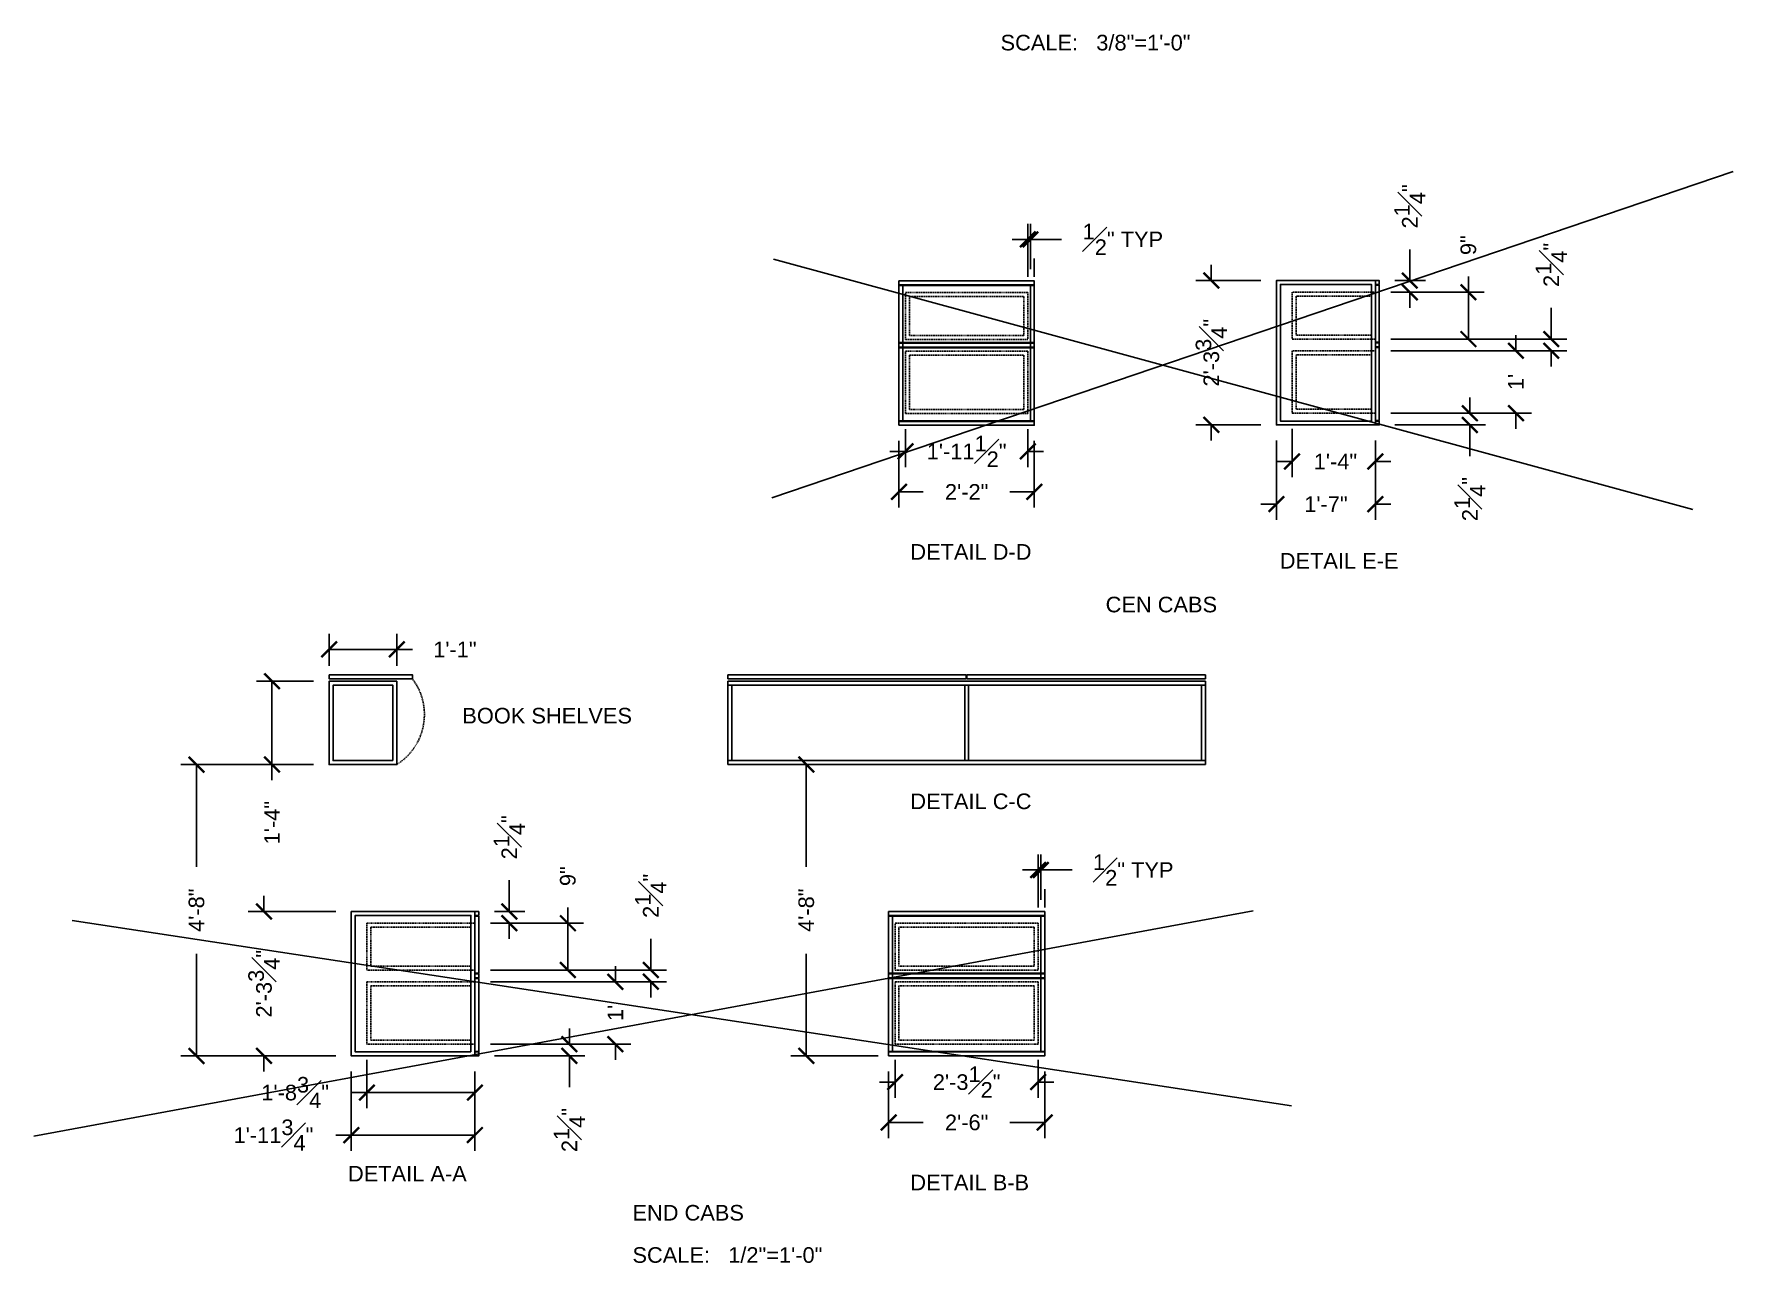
# Model space of a CAD drawing. Header units: inches. Extents: x -279 to 1033, y -836 to 289.
# Drawn here: x 458.7 to 785.2, y -507.2 to -270.9 of the extents above; entities that cross this region are included whole.
import ezdxf

# ---------------------------------------------------------------- set-up
doc = ezdxf.new("R2010")
doc.units = ezdxf.units.IN
doc.header["$LTSCALE"] = 0.5
doc.header["$MEASUREMENT"] = 0
doc.header["$PDMODE"] = 34
doc.linetypes.add('HIDDEN', pattern=[0.375, 0.25, -0.125])
doc.layers.get('0').update_dxf_attribs({"color": 1})
for name, color, linetype in [('Cabinets', 40, 'Continuous'), ('Cabinets_Hid', 160, 'HIDDEN'), ('Dim', 33, 'Continuous'), ('Hid', 3, 'HIDDEN'), ('Text', 30, 'Continuous')]:
    doc.layers.add(name, color=color, linetype=linetype)
doc.styles.add('Arial', font='ARIAL.TTF')
doc.styles.get("Standard").update_dxf_attribs({"font": 'simplex.shx'})
doc.dimstyles.get("Standard").update_dxf_attribs({"dimtxt": 0.18, "dimasz": 0.18, "dimexe": 0.0625, "dimexo": 0.0625, "dimgap": 0.09, "dimtad": 0, "dimtih": 1, "dimtoh": 1, "dimdec": 4, "dimzin": 0, "dimdsep": 46, "dimtxsty": 'Standard', "dimcen": 0.09, "dimclrt": 92, "dimadec": 0, "dimazin": 0, "dimtfac": 1, "dimtdec": 4, "dimtofl": 0, "dimtmove": 0, "dimatfit": 3, "dimfxl": 0, "dimtolj": 1, "dimtzin": 0, "dimarcsym": 0})

# ---------------------------------------------------------------- blocks, each defined once
blk = doc.blocks.new('_ArchTick')
at = {"color": 0, "linetype": 'ByBlock', "const_width": 0.15}
blk.add_lwpolyline([(-0.5, -0.5), (0.5, 0.5)], dxfattribs=at)
blk = doc.blocks.new('*D23')
at = {"layer": 'Defpoints', "color": 0}
for p in [(519.69, -439.6), (502.9, -467.35), (519.69, -467.35)]:
    blk.add_point(p, dxfattribs=at)
at = {"layer": 'Dim', "color": 0, "lineweight": -2}
for p, q in [((502.9, -439.6), (502.9, -436.6)), ((516.69, -439.6), (499.9, -439.6)), ((516.69, -467.35), (499.9, -467.35)), ((502.9, -467.35), (502.9, -470.35))]:
    blk.add_line(p, q, dxfattribs=at)
at = {"layer": 'Dim', "color": 0, "lineweight": -2, "xscale": 3, "yscale": 3, "zscale": 3}
for p, rotation in [((502.9, -439.6), 270), ((502.9, -467.35), 90)]:
    blk.add_blockref('_ArchTick', p, dxfattribs=dict(at, rotation=rotation))
at = {"layer": 'Dim', "color": 92, "insert": (502.9, -453.48), "char_height": 3, "attachment_point": 5, "rotation": 90, "style": 'Arial'}
blk.add_mtext('\\A1;2\'-3{\\H1.000000x;\\S3#4;}"', dxfattribs=at)
blk = doc.blocks.new('*D24')
at = {"layer": 'Defpoints', "color": 0}
for p in [(519.69, -467.35), (543.44, -467.35), (543.44, -482.58)]:
    blk.add_point(p, dxfattribs=at)
at = {"layer": 'Dim', "color": 0, "lineweight": -2}
for p, q in [((519.69, -470.35), (519.69, -485.58)), ((543.44, -470.35), (543.44, -485.58)), ((519.69, -482.58), (516.69, -482.58)), ((543.44, -482.58), (519.69, -482.58))]:
    blk.add_line(p, q, dxfattribs=at)
at = {"layer": 'Dim', "color": 0, "lineweight": -2, "xscale": 3, "yscale": 3, "zscale": 3, "rotation": 180}
blk.add_blockref('_ArchTick', (519.69, -482.58), dxfattribs=at)
at = {"layer": 'Dim', "color": 0, "lineweight": -2, "xscale": 3, "yscale": 3, "zscale": 3}
blk.add_blockref('_ArchTick', (543.44, -482.58), dxfattribs=at)
at = {"layer": 'Dim', "color": 92, "insert": (504.73, -482.58), "char_height": 3, "attachment_point": 5, "style": 'Arial'}
blk.add_mtext('\\A1;1\'-11{\\H1.000000x;\\S3#4;}"', dxfattribs=at)
blk = doc.blocks.new('*D25')
at = {"layer": 'Defpoints', "color": 0}
for p in [(543.44, -465.1), (561.6, -465.1), (544.19, -467.35)]:
    blk.add_point(p, dxfattribs=at)
at = {"layer": 'Dim', "color": 0, "lineweight": -2}
for p, q in [((561.6, -465.1), (561.6, -462.1)), ((546.44, -465.1), (564.6, -465.1)), ((547.19, -467.35), (564.6, -467.35)), ((561.6, -467.35), (561.6, -473.35))]:
    blk.add_line(p, q, dxfattribs=at)
at = {"layer": 'Dim', "color": 0, "lineweight": -2, "xscale": 3, "yscale": 3, "zscale": 3}
for p, rotation in [((561.6, -465.1), 270), ((561.6, -467.35), 90)]:
    blk.add_blockref('_ArchTick', p, dxfattribs=dict(at, rotation=rotation))
at = {"layer": 'Dim', "color": 92, "insert": (561.6, -481.61), "char_height": 3, "attachment_point": 5, "rotation": 90, "style": 'Arial'}
blk.add_mtext('\\A1;2{\\H1.000000x;\\S1#4;}"', dxfattribs=at)
blk = doc.blocks.new('*D26')
at = {"layer": 'Defpoints', "color": 0}
for p in [(543.44, -453.1), (543.44, -465.1), (570.44, -465.1)]:
    blk.add_point(p, dxfattribs=at)
at = {"layer": 'Dim', "color": 0, "lineweight": -2}
for p, q in [((570.44, -453.1), (570.44, -450.1)), ((546.44, -453.1), (573.44, -453.1)), ((546.44, -465.1), (573.44, -465.1)), ((570.44, -465.1), (570.44, -468.1))]:
    blk.add_line(p, q, dxfattribs=at)
at = {"layer": 'Dim', "color": 0, "lineweight": -2, "xscale": 3, "yscale": 3, "zscale": 3}
for p, rotation in [((570.44, -453.1), 270), ((570.44, -465.1), 90)]:
    blk.add_blockref('_ArchTick', p, dxfattribs=dict(at, rotation=rotation))
at = {"layer": 'Dim', "color": 92, "insert": (570.44, -459.1), "char_height": 3, "attachment_point": 5, "rotation": 90, "style": 'Arial'}
blk.add_mtext("\\A1;1'", dxfattribs=at)
blk = doc.blocks.new('*D27')
at = {"layer": 'Defpoints', "color": 0}
for p in [(543.44, -450.85), (543.44, -453.1), (577.24, -453.1)]:
    blk.add_point(p, dxfattribs=at)
at = {"layer": 'Dim', "color": 0, "lineweight": -2}
for p, q in [((577.24, -450.85), (577.24, -444.85)), ((546.44, -450.85), (580.24, -450.85)), ((546.44, -453.1), (580.24, -453.1)), ((577.24, -453.1), (577.24, -456.1))]:
    blk.add_line(p, q, dxfattribs=at)
at = {"layer": 'Dim', "color": 0, "lineweight": -2, "xscale": 3, "yscale": 3, "zscale": 3}
for p, rotation in [((577.24, -450.85), 270), ((577.24, -453.1), 90)]:
    blk.add_blockref('_ArchTick', p, dxfattribs=dict(at, rotation=rotation))
at = {"layer": 'Dim', "color": 92, "insert": (577.24, -436.59), "char_height": 3, "attachment_point": 5, "rotation": 90, "style": 'Arial'}
blk.add_mtext('\\A1;2{\\H1.000000x;\\S1#4;}"', dxfattribs=at)
blk = doc.blocks.new('*D28')
at = {"layer": 'Defpoints', "color": 0}
for p in [(543.44, -441.85), (561.31, -441.85), (543.44, -450.85)]:
    blk.add_point(p, dxfattribs=at)
at = {"layer": 'Dim', "color": 0, "lineweight": -2}
for p, q in [((561.31, -441.85), (561.31, -438.85)), ((546.44, -441.85), (564.31, -441.85)), ((561.31, -450.85), (561.31, -441.85)), ((546.44, -450.85), (564.31, -450.85))]:
    blk.add_line(p, q, dxfattribs=at)
at = {"layer": 'Dim', "color": 0, "lineweight": -2, "xscale": 3, "yscale": 3, "zscale": 3}
for p, rotation in [((561.31, -441.85), 90), ((561.31, -450.85), 270)]:
    blk.add_blockref('_ArchTick', p, dxfattribs=dict(at, rotation=rotation))
at = {"layer": 'Dim', "color": 92, "insert": (561.31, -432.81), "char_height": 3, "attachment_point": 5, "rotation": 90, "style": 'Arial'}
blk.add_mtext('\\A1;9"', dxfattribs=at)
blk = doc.blocks.new('*D29')
at = {"layer": 'Defpoints', "color": 0}
for p in [(544.19, -439.6), (550.05, -439.6), (543.44, -441.85)]:
    blk.add_point(p, dxfattribs=at)
at = {"layer": 'Dim', "color": 0, "lineweight": -2}
for p, q in [((550.05, -439.6), (550.05, -433.6)), ((547.19, -439.6), (553.05, -439.6)), ((546.44, -441.85), (553.05, -441.85)), ((550.05, -441.85), (550.05, -444.85))]:
    blk.add_line(p, q, dxfattribs=at)
at = {"layer": 'Dim', "color": 0, "lineweight": -2, "xscale": 3, "yscale": 3, "zscale": 3}
for p, rotation in [((550.05, -439.6), 270), ((550.05, -441.85), 90)]:
    blk.add_blockref('_ArchTick', p, dxfattribs=dict(at, rotation=rotation))
at = {"layer": 'Dim', "color": 92, "insert": (550.05, -425.34), "char_height": 3, "attachment_point": 5, "rotation": 90, "style": 'Arial'}
blk.add_mtext('\\A1;2{\\H1.000000x;\\S1#4;}"', dxfattribs=at)
blk = doc.blocks.new('*D30')
at = {"layer": 'Defpoints', "color": 0}
for p in [(522.69, -465.1), (543.44, -467.35), (522.69, -474.4)]:
    blk.add_point(p, dxfattribs=at)
at = {"layer": 'Dim', "color": 0, "lineweight": -2}
for p, q in [((522.69, -468.1), (522.69, -477.4)), ((543.44, -470.35), (543.44, -477.4)), ((522.69, -474.4), (519.69, -474.4)), ((543.44, -474.4), (522.69, -474.4))]:
    blk.add_line(p, q, dxfattribs=at)
at = {"layer": 'Dim', "color": 0, "lineweight": -2, "xscale": 3, "yscale": 3, "zscale": 3, "rotation": 180}
blk.add_blockref('_ArchTick', (522.69, -474.4), dxfattribs=at)
at = {"layer": 'Dim', "color": 0, "lineweight": -2, "xscale": 3, "yscale": 3, "zscale": 3}
blk.add_blockref('_ArchTick', (543.44, -474.4), dxfattribs=at)
at = {"layer": 'Dim', "color": 92, "insert": (508.9, -474.4), "char_height": 3, "attachment_point": 5, "style": 'Arial'}
blk.add_mtext('\\A1;1\'-8{\\H1.000000x;\\S3#4;}"', dxfattribs=at)
blk = doc.blocks.new('*D34')
at = {"layer": 'Defpoints', "color": 0}
for p in [(622.94, -467.35), (652.94, -467.35), (622.94, -480.16)]:
    blk.add_point(p, dxfattribs=at)
at = {"layer": 'Dim', "color": 0, "lineweight": -2}
for p, q in [((622.94, -470.35), (622.94, -483.16)), ((652.94, -470.35), (652.94, -483.16)), ((622.94, -480.16), (629.6, -480.16)), ((652.94, -480.16), (646.27, -480.16))]:
    blk.add_line(p, q, dxfattribs=at)
at = {"layer": 'Dim', "color": 0, "lineweight": -2, "xscale": 3, "yscale": 3, "zscale": 3, "rotation": 180}
blk.add_blockref('_ArchTick', (622.94, -480.16), dxfattribs=at)
at = {"layer": 'Dim', "color": 0, "lineweight": -2, "xscale": 3, "yscale": 3, "zscale": 3}
blk.add_blockref('_ArchTick', (652.94, -480.16), dxfattribs=at)
at = {"layer": 'Dim', "color": 92, "insert": (637.94, -480.16), "char_height": 3, "attachment_point": 5, "style": 'Arial'}
blk.add_mtext('\\A1;2\'-6"', dxfattribs=at)
blk = doc.blocks.new('*D35')
at = {"layer": 'Defpoints', "color": 0}
for p in [(624.19, -465.1), (651.69, -465.1), (651.69, -472.39)]:
    blk.add_point(p, dxfattribs=at)
at = {"layer": 'Dim', "color": 0, "lineweight": -2}
for p, q in [((624.19, -468.1), (624.19, -475.39)), ((651.69, -468.1), (651.69, -475.39)), ((624.19, -472.39), (621.19, -472.39)), ((651.69, -472.39), (654.69, -472.39))]:
    blk.add_line(p, q, dxfattribs=at)
at = {"layer": 'Dim', "color": 0, "lineweight": -2, "xscale": 3, "yscale": 3, "zscale": 3}
blk.add_blockref('_ArchTick', (624.19, -472.39), dxfattribs=at)
at = {"layer": 'Dim', "color": 0, "lineweight": -2, "xscale": 3, "yscale": 3, "zscale": 3, "rotation": 180}
blk.add_blockref('_ArchTick', (651.69, -472.39), dxfattribs=at)
at = {"layer": 'Dim', "color": 92, "insert": (637.94, -472.39), "char_height": 3, "attachment_point": 5, "style": 'Arial'}
blk.add_mtext('\\A1;2\'-3{\\H1.000000x;\\S1#2;}"', dxfattribs=at)
blk = doc.blocks.new('*D37')
at = {"layer": 'Defpoints', "color": 0}
for p in [(515.44, -411.35), (489.95, -467.35), (519.69, -467.35)]:
    blk.add_point(p, dxfattribs=at)
at = {"layer": 'Dim', "color": 0, "lineweight": -2}
for p, q in [((512.44, -411.35), (486.95, -411.35)), ((489.95, -411.35), (489.95, -430.99)), ((489.95, -467.35), (489.95, -447.72)), ((516.69, -467.35), (486.95, -467.35))]:
    blk.add_line(p, q, dxfattribs=at)
at = {"layer": 'Dim', "color": 0, "lineweight": -2, "xscale": 3, "yscale": 3, "zscale": 3}
for p, rotation in [((489.95, -411.35), 90), ((489.95, -467.35), 270)]:
    blk.add_blockref('_ArchTick', p, dxfattribs=dict(at, rotation=rotation))
at = {"layer": 'Dim', "color": 92, "insert": (489.95, -439.35), "char_height": 3, "attachment_point": 5, "rotation": 90, "style": 'Arial'}
blk.add_mtext('\\A1;4\'-8"', dxfattribs=at)
blk = doc.blocks.new('*D38')
at = {"layer": 'Defpoints', "color": 0}
for p in [(515.44, -395.35), (504.45, -411.35), (515.44, -411.35)]:
    blk.add_point(p, dxfattribs=at)
at = {"layer": 'Dim', "color": 0, "lineweight": -2}
for p, q in [((512.44, -395.35), (501.45, -395.35)), ((504.45, -395.35), (504.45, -411.35)), ((512.44, -411.35), (501.45, -411.35)), ((504.45, -411.35), (504.45, -414.35))]:
    blk.add_line(p, q, dxfattribs=at)
at = {"layer": 'Dim', "color": 0, "lineweight": -2, "xscale": 3, "yscale": 3, "zscale": 3}
for p, rotation in [((504.45, -395.35), 90), ((504.45, -411.35), 270)]:
    blk.add_blockref('_ArchTick', p, dxfattribs=dict(at, rotation=rotation))
at = {"layer": 'Dim', "color": 92, "insert": (504.45, -422.52), "char_height": 3, "attachment_point": 5, "rotation": 90, "style": 'Arial'}
blk.add_mtext('\\A1;1\'-4"', dxfattribs=at)
blk = doc.blocks.new('*D39')
at = {"layer": 'Defpoints', "color": 0}
for p in [(528.44, -389.22), (515.44, -395.35), (528.44, -395.35)]:
    blk.add_point(p, dxfattribs=at)
at = {"layer": 'Dim', "color": 0, "lineweight": -2}
for p, q in [((515.44, -392.35), (515.44, -386.22)), ((528.44, -392.35), (528.44, -386.22)), ((515.44, -389.22), (528.44, -389.22)), ((528.44, -389.22), (531.44, -389.22))]:
    blk.add_line(p, q, dxfattribs=at)
at = {"layer": 'Dim', "color": 0, "lineweight": -2, "xscale": 3, "yscale": 3, "zscale": 3, "rotation": 180}
blk.add_blockref('_ArchTick', (515.44, -389.22), dxfattribs=at)
at = {"layer": 'Dim', "color": 0, "lineweight": -2, "xscale": 3, "yscale": 3, "zscale": 3}
blk.add_blockref('_ArchTick', (528.44, -389.22), dxfattribs=at)
at = {"layer": 'Dim', "color": 92, "insert": (539.6, -389.22), "char_height": 3, "attachment_point": 5, "style": 'Arial'}
blk.add_mtext('\\A1;1\'-1"', dxfattribs=at)
blk = doc.blocks.new('*D48')
at = {"layer": 'Defpoints', "color": 0}
for p in [(624.94, -346.13), (650.94, -346.13), (624.94, -358.94)]:
    blk.add_point(p, dxfattribs=at)
at = {"layer": 'Dim', "color": 0, "lineweight": -2}
for p, q in [((624.94, -349.13), (624.94, -361.94)), ((650.94, -349.13), (650.94, -361.94)), ((624.94, -358.94), (629.6, -358.94)), ((650.94, -358.94), (646.27, -358.94))]:
    blk.add_line(p, q, dxfattribs=at)
at = {"layer": 'Dim', "color": 0, "lineweight": -2, "xscale": 3, "yscale": 3, "zscale": 3, "rotation": 180}
blk.add_blockref('_ArchTick', (624.94, -358.94), dxfattribs=at)
at = {"layer": 'Dim', "color": 0, "lineweight": -2, "xscale": 3, "yscale": 3, "zscale": 3}
blk.add_blockref('_ArchTick', (650.94, -358.94), dxfattribs=at)
at = {"layer": 'Dim', "color": 92, "insert": (637.94, -358.94), "char_height": 3, "attachment_point": 5, "style": 'Arial'}
blk.add_mtext('\\A1;2\'-2"', dxfattribs=at)
blk = doc.blocks.new('*D49')
at = {"layer": 'Defpoints', "color": 0}
for p in [(626.19, -343.88), (649.69, -343.88), (649.69, -351.16)]:
    blk.add_point(p, dxfattribs=at)
at = {"layer": 'Dim', "color": 0, "lineweight": -2}
for p, q in [((626.19, -346.88), (626.19, -354.16)), ((649.69, -346.88), (649.69, -354.16)), ((626.19, -351.16), (623.19, -351.16)), ((649.69, -351.16), (652.69, -351.16))]:
    blk.add_line(p, q, dxfattribs=at)
at = {"layer": 'Dim', "color": 0, "lineweight": -2, "xscale": 3, "yscale": 3, "zscale": 3}
blk.add_blockref('_ArchTick', (626.19, -351.16), dxfattribs=at)
at = {"layer": 'Dim', "color": 0, "lineweight": -2, "xscale": 3, "yscale": 3, "zscale": 3, "rotation": 180}
blk.add_blockref('_ArchTick', (649.69, -351.16), dxfattribs=at)
at = {"layer": 'Dim', "color": 92, "insert": (637.94, -351.16), "char_height": 3, "attachment_point": 5, "style": 'Arial'}
blk.add_mtext('\\A1;1\'-11{\\H1.000000x;\\S1#2;}"', dxfattribs=at)
blk = doc.blocks.new('*D54')
at = {"layer": 'Defpoints', "color": 0}
for p in [(697.48, -318.32), (684.95, -346.07), (697.48, -346.07)]:
    blk.add_point(p, dxfattribs=at)
at = {"layer": 'Dim', "color": 0, "lineweight": -2}
for p, q in [((684.95, -318.32), (684.95, -315.32)), ((694.48, -318.32), (681.95, -318.32)), ((694.48, -346.07), (681.95, -346.07)), ((684.95, -346.07), (684.95, -349.07))]:
    blk.add_line(p, q, dxfattribs=at)
at = {"layer": 'Dim', "color": 0, "lineweight": -2, "xscale": 3, "yscale": 3, "zscale": 3}
for p, rotation in [((684.95, -318.32), 270), ((684.95, -346.07), 90)]:
    blk.add_blockref('_ArchTick', p, dxfattribs=dict(at, rotation=rotation))
at = {"layer": 'Dim', "color": 92, "insert": (684.95, -332.19), "char_height": 3, "attachment_point": 5, "rotation": 90, "style": 'Arial'}
blk.add_mtext('\\A1;2\'-3{\\H1.000000x;\\S3#4;}"', dxfattribs=at)
blk = doc.blocks.new('*D55')
at = {"layer": 'Defpoints', "color": 0}
for p in [(697.48, -346.07), (716.48, -346.07), (716.48, -361.29)]:
    blk.add_point(p, dxfattribs=at)
at = {"layer": 'Dim', "color": 0, "lineweight": -2}
for p, q in [((697.48, -349.07), (697.48, -364.29)), ((716.48, -349.07), (716.48, -364.29)), ((697.48, -361.29), (694.48, -361.29)), ((716.48, -361.29), (719.48, -361.29))]:
    blk.add_line(p, q, dxfattribs=at)
at = {"layer": 'Dim', "color": 0, "lineweight": -2, "xscale": 3, "yscale": 3, "zscale": 3}
blk.add_blockref('_ArchTick', (697.48, -361.29), dxfattribs=at)
at = {"layer": 'Dim', "color": 0, "lineweight": -2, "xscale": 3, "yscale": 3, "zscale": 3, "rotation": 180}
blk.add_blockref('_ArchTick', (716.48, -361.29), dxfattribs=at)
at = {"layer": 'Dim', "color": 92, "insert": (706.98, -361.29), "char_height": 3, "attachment_point": 5, "style": 'Arial'}
blk.add_mtext('\\A1;1\'-7"', dxfattribs=at)
blk = doc.blocks.new('*D50')
at = {"layer": 'Defpoints', "color": 0}
for p in [(716.48, -343.82), (717.23, -346.07), (734.64, -343.82)]:
    blk.add_point(p, dxfattribs=at)
at = {"layer": 'Dim', "color": 0, "lineweight": -2}
for p, q in [((734.64, -343.82), (734.64, -340.82)), ((719.48, -343.82), (737.64, -343.82)), ((720.23, -346.07), (737.64, -346.07)), ((734.64, -346.07), (734.64, -352.07))]:
    blk.add_line(p, q, dxfattribs=at)
at = {"layer": 'Dim', "color": 0, "lineweight": -2, "xscale": 3, "yscale": 3, "zscale": 3}
for p, rotation in [((734.64, -343.82), 270), ((734.64, -346.07), 90)]:
    blk.add_blockref('_ArchTick', p, dxfattribs=dict(at, rotation=rotation))
at = {"layer": 'Dim', "color": 92, "insert": (734.64, -360.33), "char_height": 3, "attachment_point": 5, "rotation": 90, "style": 'Arial'}
blk.add_mtext('\\A1;2{\\H1.000000x;\\S1#4;}"', dxfattribs=at)
blk = doc.blocks.new('*D51')
at = {"layer": 'Defpoints', "color": 0}
for p in [(716.48, -331.82), (716.48, -343.82), (743.49, -343.82)]:
    blk.add_point(p, dxfattribs=at)
at = {"layer": 'Dim', "color": 0, "lineweight": -2}
for p, q in [((743.49, -331.82), (743.49, -328.82)), ((719.48, -331.82), (746.49, -331.82)), ((719.48, -343.82), (746.49, -343.82)), ((743.49, -343.82), (743.49, -346.82))]:
    blk.add_line(p, q, dxfattribs=at)
at = {"layer": 'Dim', "color": 0, "lineweight": -2, "xscale": 3, "yscale": 3, "zscale": 3}
for p, rotation in [((743.49, -331.82), 270), ((743.49, -343.82), 90)]:
    blk.add_blockref('_ArchTick', p, dxfattribs=dict(at, rotation=rotation))
at = {"layer": 'Dim', "color": 92, "insert": (743.49, -337.82), "char_height": 3, "attachment_point": 5, "rotation": 90, "style": 'Arial'}
blk.add_mtext("\\A1;1'", dxfattribs=at)
blk = doc.blocks.new('*D52')
at = {"layer": 'Defpoints', "color": 0}
for p in [(716.48, -329.57), (716.48, -331.82), (750.28, -331.82)]:
    blk.add_point(p, dxfattribs=at)
at = {"layer": 'Dim', "color": 0, "lineweight": -2}
for p, q in [((750.28, -329.57), (750.28, -323.57)), ((719.48, -329.57), (753.28, -329.57)), ((719.48, -331.82), (753.28, -331.82)), ((750.28, -331.82), (750.28, -334.82))]:
    blk.add_line(p, q, dxfattribs=at)
at = {"layer": 'Dim', "color": 0, "lineweight": -2, "xscale": 3, "yscale": 3, "zscale": 3}
for p, rotation in [((750.28, -329.57), 270), ((750.28, -331.82), 90)]:
    blk.add_blockref('_ArchTick', p, dxfattribs=dict(at, rotation=rotation))
at = {"layer": 'Dim', "color": 92, "insert": (750.28, -315.31), "char_height": 3, "attachment_point": 5, "rotation": 90, "style": 'Arial'}
blk.add_mtext('\\A1;2{\\H1.000000x;\\S1#4;}"', dxfattribs=at)
blk = doc.blocks.new('*D53')
at = {"layer": 'Defpoints', "color": 0}
for p in [(716.48, -320.57), (734.36, -320.57), (716.48, -329.57)]:
    blk.add_point(p, dxfattribs=at)
at = {"layer": 'Dim', "color": 0, "lineweight": -2}
for p, q in [((734.36, -320.57), (734.36, -317.57)), ((719.48, -320.57), (737.36, -320.57)), ((734.36, -329.57), (734.36, -320.57)), ((719.48, -329.57), (737.36, -329.57))]:
    blk.add_line(p, q, dxfattribs=at)
at = {"layer": 'Dim', "color": 0, "lineweight": -2, "xscale": 3, "yscale": 3, "zscale": 3}
for p, rotation in [((734.36, -320.57), 90), ((734.36, -329.57), 270)]:
    blk.add_blockref('_ArchTick', p, dxfattribs=dict(at, rotation=rotation))
at = {"layer": 'Dim', "color": 92, "insert": (734.36, -311.52), "char_height": 3, "attachment_point": 5, "rotation": 90, "style": 'Arial'}
blk.add_mtext('\\A1;9"', dxfattribs=at)
blk = doc.blocks.new('*D56')
at = {"layer": 'Defpoints', "color": 0}
for p in [(700.48, -343.82), (716.48, -346.07), (700.48, -353.11)]:
    blk.add_point(p, dxfattribs=at)
at = {"layer": 'Dim', "color": 0, "lineweight": -2}
for p, q in [((700.48, -346.82), (700.48, -356.11)), ((716.48, -349.07), (716.48, -356.11)), ((700.48, -353.11), (697.48, -353.11)), ((716.48, -353.11), (719.48, -353.11))]:
    blk.add_line(p, q, dxfattribs=at)
at = {"layer": 'Dim', "color": 0, "lineweight": -2, "xscale": 3, "yscale": 3, "zscale": 3}
blk.add_blockref('_ArchTick', (700.48, -353.11), dxfattribs=at)
at = {"layer": 'Dim', "color": 0, "lineweight": -2, "xscale": 3, "yscale": 3, "zscale": 3, "rotation": 180}
blk.add_blockref('_ArchTick', (716.48, -353.11), dxfattribs=at)
at = {"layer": 'Dim', "color": 92, "insert": (708.81, -353.11), "char_height": 3, "attachment_point": 5, "style": 'Arial'}
blk.add_mtext('\\A1;1\'-4"', dxfattribs=at)
blk = doc.blocks.new('*D57')
at = {"layer": 'Defpoints', "color": 0}
for p in [(717.23, -318.32), (723.1, -318.32), (716.48, -320.57)]:
    blk.add_point(p, dxfattribs=at)
at = {"layer": 'Dim', "color": 0, "lineweight": -2}
for p, q in [((723.1, -318.32), (723.1, -312.32)), ((720.23, -318.32), (726.1, -318.32)), ((719.48, -320.57), (726.1, -320.57)), ((723.1, -320.57), (723.1, -323.57))]:
    blk.add_line(p, q, dxfattribs=at)
at = {"layer": 'Dim', "color": 0, "lineweight": -2, "xscale": 3, "yscale": 3, "zscale": 3}
for p, rotation in [((723.1, -318.32), 270), ((723.1, -320.57), 90)]:
    blk.add_blockref('_ArchTick', p, dxfattribs=dict(at, rotation=rotation))
at = {"layer": 'Dim', "color": 92, "insert": (723.1, -304.06), "char_height": 3, "attachment_point": 5, "rotation": 90, "style": 'Arial'}
blk.add_mtext('\\A1;2{\\H1.000000x;\\S1#4;}"', dxfattribs=at)
blk = doc.blocks.new('*D75')
at = {"layer": 'Defpoints', "color": 0}
for p in [(607.13, -411.35), (607.13, -467.35), (623.94, -467.35)]:
    blk.add_point(p, dxfattribs=at)
at = {"layer": 'Dim', "color": 0, "lineweight": -2}
for p, q in [((607.13, -411.35), (607.13, -430.99)), ((607.13, -467.35), (607.13, -447.72)), ((620.94, -467.35), (604.13, -467.35))]:
    blk.add_line(p, q, dxfattribs=at)
at = {"layer": 'Dim', "color": 0, "lineweight": -2, "xscale": 3, "yscale": 3, "zscale": 3}
for p, rotation in [((607.13, -411.35), 90), ((607.13, -467.35), 270)]:
    blk.add_blockref('_ArchTick', p, dxfattribs=dict(at, rotation=rotation))
at = {"layer": 'Dim', "color": 92, "insert": (607.13, -439.35), "char_height": 3, "attachment_point": 5, "rotation": 90, "style": 'Arial'}
blk.add_mtext('\\A1;4\'-8"', dxfattribs=at)
blk = doc.blocks.new('*D107')
at = {"layer": 'Defpoints', "color": 0}
for p in [(650.19, -310.4), (650.19, -319.13), (649.69, -320.63)]:
    blk.add_point(p, dxfattribs=at)
at = {"layer": 'Dim', "color": 0, "lineweight": -2}
for p, q in [((649.69, -317.63), (649.69, -307.4)), ((650.19, -316.13), (650.19, -307.4)), ((649.69, -310.4), (646.69, -310.4)), ((650.19, -310.4), (656.19, -310.4))]:
    blk.add_line(p, q, dxfattribs=at)
at = {"layer": 'Dim', "color": 0, "lineweight": -2, "xscale": 3, "yscale": 3, "zscale": 3}
blk.add_blockref('_ArchTick', (649.69, -310.4), dxfattribs=at)
at = {"layer": 'Dim', "color": 0, "lineweight": -2, "xscale": 3, "yscale": 3, "zscale": 3, "rotation": 180}
blk.add_blockref('_ArchTick', (650.19, -310.4), dxfattribs=at)
at = {"layer": 'Dim', "color": 92, "insert": (667.96, -310.4), "char_height": 3, "attachment_point": 5, "style": 'Arial'}
blk.add_mtext('\\A1;{\\H1.000000x;\\S1#2;}" TYP', dxfattribs=at)
blk = doc.blocks.new('*D108')
at = {"layer": 'Defpoints', "color": 0}
for p in [(652.19, -431.62), (652.19, -440.35), (651.69, -441.85)]:
    blk.add_point(p, dxfattribs=at)
at = {"layer": 'Dim', "color": 0, "lineweight": -2}
for p, q in [((651.69, -438.85), (651.69, -428.62)), ((652.19, -437.35), (652.19, -428.62)), ((651.69, -431.62), (648.69, -431.62)), ((652.19, -431.62), (658.19, -431.62))]:
    blk.add_line(p, q, dxfattribs=at)
at = {"layer": 'Dim', "color": 0, "lineweight": -2, "xscale": 3, "yscale": 3, "zscale": 3}
blk.add_blockref('_ArchTick', (651.69, -431.62), dxfattribs=at)
at = {"layer": 'Dim', "color": 0, "lineweight": -2, "xscale": 3, "yscale": 3, "zscale": 3, "rotation": 180}
blk.add_blockref('_ArchTick', (652.19, -431.62), dxfattribs=at)
at = {"layer": 'Dim', "color": 92, "insert": (669.96, -431.62), "char_height": 3, "attachment_point": 5, "style": 'Arial'}
blk.add_mtext('\\A1;{\\H1.000000x;\\S1#2;}" TYP', dxfattribs=at)

msp = doc.modelspace()

# ---------------------------------------------------------------- linework, layer by layer
for p, q in [((785.2078, -297.34374), (600.48655, -360.10951)), ((600.85378, -314.2281), (777.49578, -362.31182)), ((693.01428, -439.48776), (458.71575, -482.7998)), ((466.06053, -441.32301), (700.35906, -476.92698))]:
    msp.add_line(p, q)
for points in [[(624.93646, -318.3843), (650.93646, -318.3843), (650.93646, -319.1343), (624.93646, -319.1343)], [(716.48151, -318.31862), (717.23151, -318.31862), (717.23151, -319.06862), (716.48151, -319.06862)], [(624.93646, -330.3843), (650.93646, -330.3843), (650.93646, -331.1343), (624.93646, -331.1343)], [(716.48151, -330.31862), (717.23151, -330.31862), (717.23151, -331.06862), (716.48151, -331.06862)], [(624.93646, -346.1343), (650.93646, -346.1343), (650.93646, -345.3843), (624.93646, -345.3843)], [(717.23151, -345.31862), (716.48151, -345.31862), (716.48151, -346.06862), (717.23151, -346.06862)], [(543.43646, -439.60488), (544.18646, -439.60488), (544.18646, -440.35488), (543.43646, -440.35488)], [(622.93646, -439.60488), (652.93646, -439.60488), (652.93646, -440.35488), (622.93646, -440.35488)], [(543.43646, -451.60488), (544.18646, -451.60488), (544.18646, -452.35488), (543.43646, -452.35488)], [(622.93646, -451.60488), (652.93646, -451.60488), (652.93646, -452.35488), (622.93646, -452.35488)], [(544.18646, -466.60488), (543.43646, -466.60488), (543.43646, -467.35488), (544.18646, -467.35488)], [(622.93646, -467.35488), (652.93646, -467.35488), (652.93646, -466.60488), (622.93646, -466.60488)]]:
    msp.add_lwpolyline(points, close=True)
at = {"color": 3}
for points in [[(624.93646, -319.2593), (650.93646, -319.2593), (650.93646, -330.2593), (624.93646, -330.2593)], [(717.23151, -319.19362), (716.48151, -319.19362), (716.48151, -330.19362), (717.23151, -330.19362)], [(624.93646, -345.2593), (650.93646, -345.2593), (650.93646, -331.2593), (624.93646, -331.2593)], [(717.23151, -331.19362), (716.48151, -331.19362), (716.48151, -345.19362), (717.23151, -345.19362)], [(515.43646, -394.10488), (515.43646, -394.85488), (531.43646, -394.85488), (531.43646, -394.10488)], [(544.18646, -440.47988), (543.43646, -440.47988), (543.43646, -451.47988), (544.18646, -451.47988)], [(622.93646, -440.47988), (652.93646, -440.47988), (652.93646, -451.47988), (622.93646, -451.47988)], [(544.18646, -452.47988), (543.43646, -452.47988), (543.43646, -466.47988), (544.18646, -466.47988)], [(622.93646, -466.47988), (652.93646, -466.47988), (652.93646, -452.47988), (622.93646, -452.47988)]]:
    msp.add_lwpolyline(points, close=True, dxfattribs=at)
at = {"layer": 'Cabinets'}
for p, q in [((592.06146, -394.85488), (592.06146, -394.10488)), ((637.87396, -394.10488), (592.06146, -394.10488)), ((637.87396, -394.85488), (592.06146, -394.85488)), ((637.87396, -394.10488), (637.87396, -394.85488)), ((683.81146, -394.10488), (637.99896, -394.10488)), ((637.99896, -394.10488), (637.99896, -394.85488)), ((683.81146, -394.85488), (637.99896, -394.85488)), ((683.81146, -394.10488), (683.81146, -394.85488)), ((683.81146, -395.35488), (592.06146, -395.35488)), ((592.06146, -395.35488), (592.06146, -411.35488)), ((683.81146, -396.10488), (592.06146, -396.10488)), ((592.81146, -396.10488), (592.81146, -410.60488)), ((683.06146, -396.10488), (683.06146, -410.60488)), ((683.81146, -395.35488), (683.81146, -411.35488)), ((592.06146, -410.60488), (683.81146, -410.60488)), ((592.06146, -411.35488), (683.81146, -411.35488))]:
    msp.add_line(p, q, dxfattribs=at)
for points in [[(624.93646, -346.1343), (650.93646, -346.1343), (650.93646, -318.3843), (624.93646, -318.3843)], [(625.68646, -345.3843), (650.18646, -345.3843), (650.18646, -319.1343), (625.68646, -319.1343)], [(716.48151, -346.06862), (716.48151, -318.31862), (697.48151, -318.31862), (697.48151, -346.06862)], [(715.73151, -345.31862), (715.73151, -319.06862), (698.23151, -319.06862), (698.23151, -345.31862)], [(528.43646, -411.35488), (528.43646, -395.35488), (515.43646, -395.35488), (515.43646, -411.35488)], [(527.68646, -410.60488), (527.68646, -396.10488), (516.18646, -396.10488), (516.18646, -410.60488)], [(637.56146, -396.10488), (638.31146, -396.10488), (638.31146, -410.60488), (637.56146, -410.60488)], [(543.43646, -467.35488), (543.43646, -439.60488), (519.68646, -439.60488), (519.68646, -467.35488)], [(542.68646, -466.60488), (542.68646, -440.35488), (520.43646, -440.35488), (520.43646, -466.60488)], [(622.93646, -467.35488), (652.93646, -467.35488), (652.93646, -439.60488), (622.93646, -439.60488)], [(623.68646, -466.60488), (652.18646, -466.60488), (652.18646, -440.35488), (623.68646, -440.35488)]]:
    msp.add_lwpolyline(points, close=True, dxfattribs=at)
at = {"layer": 'Cabinets_Hid'}
for points in [[(626.18646, -320.6343), (649.68646, -320.6343), (649.68646, -329.6343), (626.18646, -329.6343)], [(626.93646, -321.3843), (648.93646, -321.3843), (648.93646, -328.8843), (626.93646, -328.8843)], [(716.48151, -320.56862), (700.48151, -320.56862), (700.48151, -329.56862), (716.48151, -329.56862)], [(715.73151, -321.31862), (701.23151, -321.31862), (701.23151, -328.81862), (715.73151, -328.81862)], [(626.18646, -331.8843), (649.68646, -331.8843), (649.68646, -343.8843), (626.18646, -343.8843)], [(626.93646, -332.6343), (648.93646, -332.6343), (648.93646, -343.1343), (626.93646, -343.1343)], [(716.48151, -331.81862), (700.48151, -331.81862), (700.48151, -343.81862), (716.48151, -343.81862)], [(715.73151, -332.56862), (701.23151, -332.56862), (701.23151, -343.06862), (715.73151, -343.06862)], [(543.43646, -441.85488), (522.68646, -441.85488), (522.68646, -450.85488), (543.43646, -450.85488)], [(542.68646, -442.60488), (523.43646, -442.60488), (523.43646, -450.10488), (542.68646, -450.10488)], [(624.18646, -441.85488), (651.68646, -441.85488), (651.68646, -450.85488), (624.18646, -450.85488)], [(624.93646, -442.60488), (650.93646, -442.60488), (650.93646, -450.10488), (624.93646, -450.10488)], [(543.43646, -453.10488), (522.68646, -453.10488), (522.68646, -465.10488), (543.43646, -465.10488)], [(624.18646, -453.10488), (651.68646, -453.10488), (651.68646, -465.10488), (624.18646, -465.10488)], [(542.68646, -453.85488), (523.43646, -453.85488), (523.43646, -464.35488), (542.68646, -464.35488)], [(624.93646, -453.85488), (650.93646, -453.85488), (650.93646, -464.35488), (624.93646, -464.35488)]]:
    msp.add_lwpolyline(points, close=True, dxfattribs=at)
at = {"layer": 'Dim'}
for p, q in [((650.93646, -317.6343), (650.93646, -314.06072)), ((652.93646, -438.85488), (652.93646, -435.2813))]:
    msp.add_line(p, q, dxfattribs=at)
at = {"layer": 'Hid'}
msp.add_arc((522.35709, -401.72681), 11.38677, 302.2692054, 37.1211017, dxfattribs=at)

# ---------------------------------------------------------------- texts
at = {"layer": 'Text', "style": 'Arial'}
for s, p in [('SCALE:   3/8"=1\'-0"', (644.45096, -274.08291)), ('DETAIL D-D', (627.1162, -371.97481)), ('DETAIL E-E', (698.10368, -373.68606)), ('CEN CABS', (664.6484, -382.09265)), ('BOOK SHELVES', (541.02762, -403.45708)), ('DETAIL C-C', (627.1162, -419.9195)), ('DETAIL A-A', (519.05543, -491.48848)), ('DETAIL B-B', (627.1162, -493.19539)), ('END CABS', (573.72036, -499.00309)), ('SCALE:   1/2"=1\'-0"', (573.72036, -507.12551))]:
    msp.add_text(s, height=3, dxfattribs=at).set_placement(p)

# ---------------------------------------------------------------- dimensions: what is measured, and where the dimension line sits
at = {"layer": 'Dim'}
for base, p1, p2, picture, middle in [((723.0965, -318.31862), (716.48151, -320.56862), (717.23151, -318.31862), '*D57', (723.0965, -304.05864)), ((734.35523, -320.56862), (716.48151, -329.56862), (716.48151, -320.56862), '*D53', (734.35523, -311.52454)), ((684.94886, -346.06862), (697.48151, -318.31862), (697.48151, -346.06862), '*D54', (684.94886, -332.19362)), ((743.48771, -343.81862), (716.48151, -331.81862), (716.48151, -343.81862), '*D51', (743.48771, -337.81862)), ((504.45005, -411.35488), (515.43646, -395.35488), (515.43646, -411.35488), '*D38', (504.45005, -422.52106)), ((489.94715, -467.35488), (515.43646, -411.35488), (519.68646, -467.35488), '*D37', (489.94715, -439.35488)), ((607.12872, -467.35488), (607.12872, -411.35488), (623.93646, -467.35488), '*D75', (607.12872, -439.35488)), ((550.05145, -439.60488), (543.43646, -441.85488), (544.18646, -439.60488), '*D29', (550.05145, -425.34491)), ((561.31018, -441.85488), (543.43646, -450.85488), (543.43646, -441.85488), '*D28', (561.31018, -432.8108)), ((502.90381, -467.35488), (519.68646, -439.60488), (519.68646, -467.35488), '*D23', (502.90381, -453.47988)), ((570.44266, -465.10488), (543.43646, -453.10488), (543.43646, -465.10488), '*D26', (570.44266, -459.10488))]:
    dim = msp.add_linear_dim(base=base, p1=p1, p2=p2, angle=90, dimstyle='Standard', override={"dimscale": 48, "dimtxt": 0.0625, "dimasz": 0.0625, "dimtih": 0, "dimtoh": 0, "dimlunit": 4, "dimtxsty": 'Arial', "dimblk": 'ArchTick', "dimazin": 1, "dimfrac": 1}, dxfattribs=at)
    dim.commit()
    dim.dimension.update_dxf_attribs({"geometry": picture, "text_midpoint": middle})
for base, p1, p2, picture, middle in [((650.18646, -310.39772), (649.68646, -320.6343), (650.18646, -319.1343), '*D107', (667.96314, -310.39772)), ((652.18646, -431.6183), (651.68646, -441.85488), (652.18646, -440.35488), '*D108', (669.96314, -431.6183))]:
    dim = msp.add_linear_dim(base=base, p1=p1, p2=p2, text='<> TYP', dimstyle='Standard', override={"dimscale": 48, "dimtxt": 0.0625, "dimasz": 0.0625, "dimtih": 0, "dimtoh": 0, "dimlunit": 4, "dimtxsty": 'Arial', "dimblk": 'ArchTick', "dimazin": 1, "dimfrac": 1}, dxfattribs=at)
    dim.commit()
    dim.dimension.update_dxf_attribs({"geometry": picture, "text_midpoint": middle})
for base, p1, p2, picture, middle in [((750.28433, -331.81862), (716.48151, -329.56862), (716.48151, -331.81862), '*D52', (750.28433, -315.30864)), ((734.64068, -343.81862), (717.23151, -346.06862), (716.48151, -343.81862), '*D50', (734.64068, -360.32859)), ((577.23928, -453.10488), (543.43646, -450.85488), (543.43646, -453.10488), '*D27', (577.23928, -436.59491)), ((561.59563, -465.10488), (544.18646, -467.35488), (543.43646, -465.10488), '*D25', (561.59563, -481.61485))]:
    dim = msp.add_linear_dim(base=base, p1=p1, p2=p2, angle=90, dimstyle='Standard', override={"dimscale": 48, "dimtxt": 0.0625, "dimasz": 0.0625, "dimtih": 0, "dimtoh": 0, "dimlunit": 4, "dimtxsty": 'Arial', "dimblk": 'ArchTick', "dimazin": 1, "dimfrac": 1}, dxfattribs=at)
    dim.commit()
    dim.dimension.update_dxf_attribs({"geometry": picture, "text_midpoint": middle, "dimtype": 160})
for base, p1, p2, picture, middle in [((649.68646, -351.16475), (626.18646, -343.8843), (649.68646, -343.8843), '*D49', (637.93646, -351.16475)), ((716.48151, -361.29462), (697.48151, -346.06862), (716.48151, -346.06862), '*D55', (706.98151, -361.29462)), ((624.93646, -358.93511), (650.93646, -346.1343), (624.93646, -346.1343), '*D48', (637.93646, -358.93511)), ((528.43646, -389.21609), (515.43646, -395.35488), (528.43646, -395.35488), '*D39', (539.60264, -389.21609)), ((522.68646, -474.39942), (543.43646, -467.35488), (522.68646, -465.10488), '*D30', (508.90022, -474.39942)), ((651.68646, -472.38533), (624.18646, -465.10488), (651.68646, -465.10488), '*D35', (637.93646, -472.38533)), ((622.93646, -480.15569), (652.93646, -467.35488), (622.93646, -467.35488), '*D34', (637.93646, -480.15569))]:
    dim = msp.add_linear_dim(base=base, p1=p1, p2=p2, dimstyle='Standard', override={"dimscale": 48, "dimtxt": 0.0625, "dimasz": 0.0625, "dimtih": 0, "dimtoh": 0, "dimlunit": 4, "dimtxsty": 'Arial', "dimblk": 'ArchTick', "dimazin": 1, "dimfrac": 1}, dxfattribs=at)
    dim.commit()
    dim.dimension.update_dxf_attribs({"geometry": picture, "text_midpoint": middle})
for base, p1, p2, picture, middle in [((700.48151, -353.11316), (716.48151, -346.06862), (700.48151, -343.81862), '*D56', (708.80718, -353.11316)), ((543.43646, -482.58088), (519.68646, -467.35488), (543.43646, -467.35488), '*D24', (504.73481, -482.58088))]:
    dim = msp.add_linear_dim(base=base, p1=p1, p2=p2, dimstyle='Standard', override={"dimscale": 48, "dimtxt": 0.0625, "dimasz": 0.0625, "dimtih": 0, "dimtoh": 0, "dimlunit": 4, "dimtxsty": 'Arial', "dimblk": 'ArchTick', "dimazin": 1, "dimfrac": 1}, dxfattribs=at)
    dim.commit()
    dim.dimension.update_dxf_attribs({"geometry": picture, "text_midpoint": middle, "dimtype": 160})

doc.saveas('drawing.dxf')
